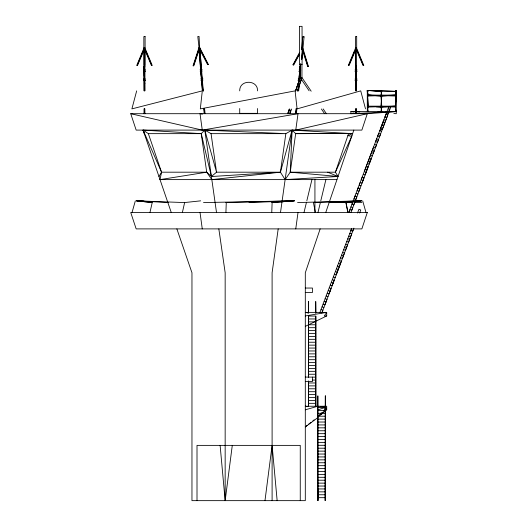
<?xml version="1.0" encoding="UTF-8"?>
<svg xmlns="http://www.w3.org/2000/svg" width="527" height="527" viewBox="0 0 527 527"><rect width="100%" height="100%" fill="white"/><g stroke="black" fill="none" stroke-linecap="round" stroke-linejoin="round"><path stroke-width="0.79" d="M144.925 50.671L144.859 65.42L144.477 65.42M356.522 49.037L356.522 47.944L363.782 65.42L363.011 65.42L355.6 47.944L348.34 65.42L349.111 65.42L356.522 47.944L356.522 90.822M225.912 212.486L226.267 202.559L225.912 202.559L294.303 200.846L272.116 202.559L271.761 202.559L294.303 200.846L203.521 202.559M271.761 212.486L272.116 202.559M395.382 111.559L396.271 90.466L395.382 91.355L367.299 90.466L367.299 111.559L368.195 107.06L367.299 90.466L381.785 91.355L380.896 95.13M351.944 135.63L351.7 136.348L347.873 135.63L352.668 133.515L295.673 133.647L292.096 130.103L285.845 133.647L280.417 172.191L285.127 179.615L290.245 172.191L292.096 130.103L352.622 133.647M390.579 106.902L395.382 107.06L396.271 90.466L395.382 96.019L368.195 95.13L367.299 90.466L381.785 91.355M395.382 96.019L396.271 90.466L395.382 107.06M296.477 113.621L296.853 108.733M298.862 82.66L299.053 80.216M299.303 76.955L300.12 66.362L300.581 66.409M296.438 108.694L296.016 113.582L296.49 108.7M297.999 90.789L298.137 89.155M298.704 82.647L300.12 66.362L300.581 66.415L299.448 79.439M298.46 90.828L298.881 85.947M380.896 106.171L381.785 96.019L395.382 95.13L368.195 95.13L368.195 96.019L395.382 95.13L380.896 96.019L368.195 95.13L381.785 96.019L380.896 96.019L381.785 106.171M300.443 63.807L300.298 65.427L300.68 65.467M302.827 36.752L301.727 48.109L302.972 48.227L304.066 36.87L303.137 36.778M295.555 113.529L296.029 108.654M297.762 90.763L297.92 89.135M298.387 84.254L300.337 64.149M301.734 49.683L301.892 48.076L302.814 48.168L308.348 66.283L307.577 66.211L301.892 48.076M298.216 90.809L298.69 85.927M299.323 79.425L300.581 66.415M298.684 90.848L299.31 84.346M299.784 79.465L300.647 70.519M301.727 59.419L302.814 48.168L302.248 49.209M301.721 59.004L302.623 50.065M220.115 445.374L225.161 500.65L232.288 445.374M264.976 500.65L272.103 445.374L277.149 500.65M239.719 90.875C239.284 79.419 257.986 79.419 257.551 90.875M278.19 228.896L272.103 272.762L272.103 500.65M295.759 228.896L298.012 212.486M280.502 212.486L292.096 130.103L280.417 172.191L211.834 179.615L206.709 172.191L201.235 133.647L204.805 130.103L285.845 133.647L211.063 133.647L204.805 130.103L216.505 212.486M348.551 133.647L335.416 172.191L338.024 176.466L290.245 172.191L295.673 133.647L352.668 133.515M380.896 111.559L381.785 107.06L395.382 106.171L368.195 106.171M336.951 179.615L160.01 179.615L161.545 172.191L148.357 133.647L143.074 130.103L171.255 212.486M325.152 406.245L318.025 407.476L325.152 407.476L324.632 409.815L325.152 410.388L318.025 410.388M149.971 212.486L152.211 202.559L136.612 200.846L143.976 201.044M182.388 212.486L184.628 202.559L200.662 200.846M304.013 212.486L306.464 202.315M306.839 200.747L311.931 179.615M317.979 212.486L320.429 202.315M320.805 200.747L325.897 179.615M136.671 90.875L131.895 108.885L202.296 90.875L200.319 108.885L295.1 90.875L297.083 108.885L360.725 90.875L365.507 108.885M132.046 212.486L135.34 200.846M193.422 65.796L198.712 49.676M288.203 113.7L289.731 109.017M295.687 91.059L300.153 77.581L300.173 64.261L301.958 64.261L301.958 77.581L297.491 91.059M289.982 113.7L291.536 109.017M320.159 228.896L305.304 272.762L305.304 500.65L191.96 500.65L191.96 272.762L176.868 228.896M325.752 212.486L353.828 130.103M287.735 113.7L289.323 109.089L287.755 113.7M295.66 90.644L300.153 77.581L301.958 77.581L311.18 91.211M295.627 90.802L300.173 77.581L309.118 90.802M289.54 113.7L290.851 109.879M297.412 90.802L301.088 80.111M386.317 113.292L348.874 212.381L349.902 209.66L351.74 210.352L352.767 207.631L350.929 206.94M386.706 112.258L388.867 106.546L389.064 111.559M366.133 172.25L364.302 171.552L371.495 152.501L373.557 147.059L375.389 147.751L376.416 145.03L374.585 144.339M385.672 120.538L382.589 128.7L380.751 128.008L383.84 119.846L385.672 120.538L387.734 115.097L385.896 114.399L384.868 117.119L386.706 117.817M350.962 212.394L388.412 113.285M388.807 112.238L390.698 107.238L389.473 106.777M351.654 228.501L320.001 312.274L321.226 312.735M357.51 213.013L358.92 209.291L360.751 209.983L359.612 213.007M353.887 228.158L321.839 312.966L322.867 310.245L321.029 309.553M334.401 274.172L336.233 274.863L338.294 269.422L341.377 261.254L339.546 260.562M342.629 252.4L344.46 253.092L342.405 258.533L340.574 257.841M343.657 249.673L345.495 250.365L346.522 247.644L347.55 244.923L345.712 244.232M346.74 241.511L348.578 242.203L350.633 236.761L351.661 234.041L349.829 233.342M352.728 202.177L351.957 204.212L353.795 204.911L354.823 202.19M351.628 228.58L350.857 230.622L352.688 231.313L353.722 228.593M137.139 65.42L143.706 49.782M348.722 65.42L354.664 51.271M144.938 47.944L137.527 65.42L136.756 65.42L144.009 47.944L151.427 65.42L152.198 65.42L144.938 47.944L144.938 90.822M351.7 136.348L335.416 172.191L290.245 172.191M299.54 54.195L293.743 64.874L292.979 64.795L299.665 52.259M292.979 64.795L293.361 64.834L299.112 54.149M158.956 176.532L161.545 172.191L143.074 130.103L201.235 133.647L211.399 176.532L280.417 172.191L216.538 172.191L211.399 176.532L206.709 172.191L161.545 172.191M317.84 415.81L322.755 413.3L318.025 416.205L317.84 415.81L318.025 417.483L305.304 426.883L307.195 425.381M308.453 424.373L310.97 422.364M312.854 420.862L314.118 419.854M318.519 416.343L326.7 409.815L326.7 406.245L305.304 406.245L306.912 406.541M382.589 128.7L379.723 130.729L381.561 131.427M305.304 326.371L326.7 315.95L326.7 312.379L305.304 312.379L307.676 312.827M320.686 413.3L325.152 411.179L323.98 410.388M318.025 409.815L325.152 407.476M305.304 409.815L317.84 406.245M385.487 111.915L386.97 111.559M130.729 113.7L367.299 113.7L361.865 130.103L136.164 130.103L130.729 113.7L202.269 130.103L298.012 113.7L295.759 130.103L367.299 113.7L396.271 111.559L395.975 110.057M305.304 315.95L326.7 312.379L324.289 315.95L326.7 315.95M160.01 179.615L206.709 172.191M297.571 202.559L361.423 200.846L345.824 202.559L348.064 212.486M345.824 202.559L361.423 200.846L313.4 202.559L315.39 212.486M200.029 69.828L202.164 69.656M202.269 70.987L200.135 71.158M202.888 78.721L200.761 78.892M200.866 80.223L203 80.051M199.647 47.812L199.048 36.409L197.803 36.508L199.028 47.858M202.539 90.545L200.339 66.132L201.268 66.059M285.127 179.615L338.024 176.466L327.682 172.191M329.737 202.559L361.423 200.846M249.014 202.559L294.303 200.846M356.061 65.42L355.672 65.42L355.606 50.671M144.253 90.822L144.009 66.31L144.938 66.31M355.837 90.822L355.6 66.31L356.522 66.31M143.403 69.966L145.544 69.966M354.994 69.966L357.128 69.966M143.403 71.303L145.544 71.303M354.994 71.303L357.128 71.303M143.403 79.063L145.544 79.063M354.994 79.063L357.128 79.063M143.403 80.4L145.544 80.4M354.994 80.4L357.128 80.4M144.477 83.477L144.938 83.477M355.6 83.477L356.061 83.477M386.159 113.7L388.261 113.7M148.357 133.647L201.235 133.647M152.211 202.559L136.612 200.846L184.378 202.559M305.304 288.045L312.439 288.045L312.439 292.505L305.304 292.505M308.591 318.96L315.726 318.96M308.591 321.872L315.726 321.872L315.726 406.245M315.726 324.777L308.591 324.777L308.591 316.048L315.726 316.048L315.726 321.141M308.591 327.689L315.726 327.689M308.591 330.6L315.726 330.6M308.591 333.512L315.726 333.512M308.591 336.417L315.726 336.417M308.591 339.329L315.726 339.329M308.591 342.24L315.726 342.24M308.591 345.145L315.726 345.145M308.591 348.057L315.726 348.057M308.591 350.962L315.726 350.962M308.591 353.874L315.726 353.874M308.591 356.786L315.726 356.786M308.591 359.691L315.726 359.691M308.591 362.602L315.726 362.602M308.591 365.514L315.726 365.514M308.591 368.419L315.726 368.419M308.591 371.331L315.726 371.331M308.591 374.242L315.726 374.242M305.304 377.082L315.726 377.148M312.551 380.059L315.726 380.059M305.304 381.541L312.439 381.541L312.439 377.082M308.591 382.971L315.726 382.971M308.591 385.876L315.726 385.876M308.591 388.788L315.726 388.788M308.591 391.699L315.726 391.699M308.591 394.604L315.726 394.604M308.591 397.516L315.726 397.516M308.591 400.428L315.726 400.428M308.591 403.339L315.726 403.339M318.025 413.3L325.152 413.3M318.025 416.205L325.152 416.205M318.025 419.117L325.152 419.117M318.025 422.028L325.152 422.028M318.025 424.933L325.152 424.933M318.025 427.845L325.152 427.845M318.025 430.757L325.152 430.757M318.025 433.662L325.152 433.662M318.025 436.573L325.152 436.573M318.025 439.485L325.152 439.485M318.025 442.39L325.152 442.39M318.025 445.302L325.152 445.302M318.025 448.213L325.152 448.213M318.025 451.125L325.152 451.125M318.025 454.03L325.152 454.03M318.025 456.942L325.152 456.942M318.025 459.854L325.152 459.854M318.025 462.759L325.152 462.759M318.025 465.67L325.152 465.67M318.025 468.582L325.152 468.582M318.025 471.487L325.152 471.487M318.025 474.399L325.152 474.399M318.025 477.31L325.152 477.31M318.025 480.216L325.152 480.216M318.025 483.127L325.152 483.127M318.025 486.032L325.152 486.032M325.152 488.944L317.84 488.944L318.025 491.856M325.152 491.856L317.84 491.856L317.84 500.584L317.84 395.843L318.025 500.584M325.152 494.761L318.025 494.761L317.84 491.856L318.025 497.672L325.152 497.672M344.75 202.105L352.919 202.322M354.552 202.368L361.904 202.559M384.987 106.717L388.985 106.849M332.682 202.098L346.074 202.559L347.807 212.486M359.809 111.981L350.896 111.559L350.896 113.7L396.271 111.559L350.896 111.559L354.019 111.968M393.84 113.582L396.271 113.7L396.271 90.466M136.612 200.846L168.291 202.559M376.192 106.691L381.785 107.06L376.133 106.724M299.04 71.27L300.107 71.362M298.289 78.991L298.822 79.037M298.163 80.321L299.224 80.414M304.066 36.87L303.447 36.811M307.577 66.211L308.348 66.283M300.271 79.195L298.289 78.997M300.232 70.032L299.165 69.939L300.759 70.111M300.1 71.389L300.627 71.435M299.758 80.493L298.157 80.328M299.567 71.336L299.033 71.277M293.361 64.834L293.743 64.874M305.304 312.379L307.682 312.774M305.304 406.245L307.682 406.64M202.454 114.115L200.023 113.7L202.269 130.103M378.083 111.559L379.552 111.948M370.468 155.228L372.306 155.92M363.268 174.279L365.106 174.971L368.189 166.809L366.357 166.11M333.374 276.892L335.205 277.584M330.284 285.061L332.122 285.753L334.177 280.305L332.346 279.613M323.091 304.112L324.922 304.804L326.977 299.356L325.146 298.664M382.813 122.567L384.644 123.259M381.785 125.288L383.616 125.979M372.53 149.78L374.361 150.478L373.333 153.199L371.495 152.501M369.44 157.948L371.278 158.64L369.216 164.081L367.385 163.39M368.413 160.669L370.25 161.361M365.33 168.831L367.161 169.529M363.05 180.412L361.212 179.72L362.24 177L364.078 177.691L362.023 183.132L360.185 182.441L359.157 185.161L360.988 185.86M356.074 193.33L357.905 194.022M348.802 236.07L350.633 236.761M347.767 238.79L349.605 239.482M344.684 246.952L346.522 247.644M341.601 255.121L343.433 255.812M338.512 263.283L340.35 263.974M337.484 266.003L339.322 266.695M336.457 268.73L338.294 269.422M335.429 271.451L337.267 272.143M331.318 282.334L333.15 283.025M329.256 287.782L331.094 288.473L329.039 293.914L327.201 293.223M328.229 290.502L330.067 291.194M326.173 295.943L328.005 296.635M324.118 301.385L325.95 302.083M322.056 306.833L323.894 307.524M323.163 108.931L326.391 113.7M321.398 108.984L324.606 113.7M199.878 48.84L208.046 64.623M356.832 49.782L363.399 65.42M145.248 49.782L151.809 65.42M325.33 406.245L326.7 409.815M143.074 130.103L144.286 133.647M302.702 49.248L307.966 66.244M362.688 200.846L365.982 212.486M204.805 130.103L216.538 172.191L211.063 133.647M380.896 91.355L381.785 95.13M381.785 111.559L380.896 107.06L395.382 106.171L368.195 107.06L367.299 90.466L368.195 91.355L368.195 90.466L395.382 91.355L395.382 90.466M368.195 96.019L367.299 90.466L367.576 96.955M218.837 228.896L225.161 272.762L225.161 500.65M200.023 212.486L202.269 228.896M200.339 66.132L201.564 78.332M201.887 81.58L202.131 84.024M202.539 88.088L202.697 89.715M204.654 109.227L205.056 113.292M203.007 90.506L200.807 66.092L202.763 90.525M204.153 108.45L204.595 113.331L204.206 108.443M199.035 49.729L200.352 65.236M203.29 91.303L199.799 47.746L198.87 47.825L193.034 65.822L193.804 65.763L199.799 47.746L208.428 64.59L207.658 64.65L198.87 47.825L202.302 90.565M199.904 54.913L200.108 57.443M200.418 61.251L200.629 63.886M203.738 108.483L204.133 113.371M200.003 50.473L201.116 65.177M368.123 109.939L368.195 111.559M355.6 66.31L355.982 85.921M356.522 113.7L356.522 108.799M144.009 66.31L144.2 76.119M144.846 108.799L144.938 113.7M356.298 90.822L356.061 66.31L356.061 90.822M356.015 108.799L356.061 113.7L356.061 108.799M144.714 90.822L144.477 66.31L144.477 90.822M144.424 108.799L144.477 113.7L144.477 108.799M144.016 49.037L144.009 47.944L144.009 90.822M144.023 50.671L144.088 65.42M355.6 47.944L355.6 90.822M355.6 108.799L355.6 113.7M315.904 312.959L315.726 301.503L315.726 313.143M315.904 316.233L315.904 406.245M314.929 179.615L314.929 212.486M308.591 313.143L308.591 301.503L308.414 312.959M308.591 325.508L308.591 377.148M308.591 381.515L308.591 406.245M308.414 316.233L308.414 377.609M308.414 380.876L308.414 406.245M300.258 500.65L300.258 445.374L197.006 445.374L197.006 500.65M257.551 108.529L257.551 113.345L239.719 113.345L239.719 108.529M144.009 108.799L144.009 113.7M299.494 26.35L299.468 64.518L302.083 64.518L302.057 26.35L299.494 26.35M367.299 212.486L361.865 228.896L136.164 228.896L130.729 212.486L367.299 212.486M355.046 196.051L354.012 198.771L355.85 199.463L356.878 196.742L355.046 196.051M358.129 187.882L357.102 190.609L358.933 191.301L359.961 188.58L358.129 187.882M376.64 138.897L375.613 141.618L377.444 142.31L378.478 139.589L376.64 138.897M378.696 133.45L377.668 136.17L379.506 136.868L380.534 134.148L378.696 133.45M202.177 83.2L201.716 83.24L202.638 83.167L202.177 83.2M145.096 36.58L143.851 36.58L143.851 47.99L145.096 47.99L145.096 36.58M356.687 36.58L355.435 36.58L355.435 47.99L356.687 47.99L356.687 36.58M325.33 395.843L325.152 500.584L325.33 395.843"/></g></svg>
